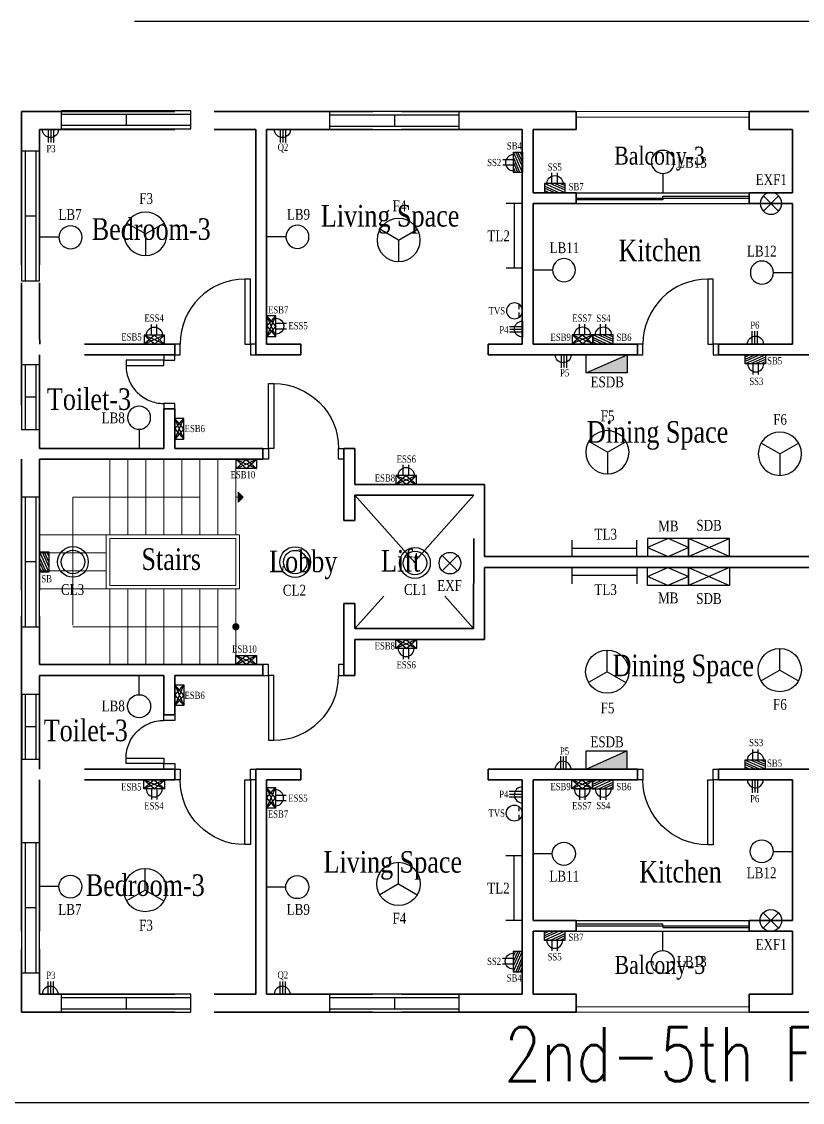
# Model space of a CAD drawing. Header units: inches. Extents: x 4849 to 14405, y -37970 to -930.
# Drawn here: x 9061 to 9495, y -35880 to -35280 of the extents above; entities that cross this region are included whole.
import ezdxf

# ---------------------------------------------------------------- set-up
doc = ezdxf.new("R2010")
doc.units = ezdxf.units.IN
doc.header["$LTSCALE"] = 10
doc.header["$MEASUREMENT"] = 0
doc.linetypes.add('ACAD_ISO04W100', pattern=[30, 24, -3, 0, -3])
doc.linetypes.add('DASHED', pattern=[0.75, 0.5, -0.25])
for name, color, linetype, lineweight in [('Balcony (Mine)', 6, 'Continuous', 13), ('Parking Slot (Mine)', 5, 'Continuous', 9), ('RAIL (Mine)', 1, 'Continuous', 13), ('Stair (Mine)', 8, 'Continuous', 13), ('Text (Mine)', 5, 'Continuous', 9), ('VOID (Mine)', 8, 'Continuous', 9), ('Wall (Mine)', 7, 'Continuous', 35)]:
    doc.layers.add(name, color=color, linetype=linetype, lineweight=lineweight)
for name, color, linetype in [('Doors (Mine)', 1, 'Continuous'), ('Sliding Door (Mine)', 4, 'Continuous'), ('Switchboard & Socket (Mine)', 4, 'Continuous'), ('Windows (Mine)', 4, 'Continuous')]:
    doc.layers.add(name, color=color, linetype=linetype)
for name, color, linetype, plot in [('Fan (Mine)', 2, 'Continuous', False), ('Light (Mine)', 3, 'Continuous', False), ('Text Fittings & Fixtures Labels (Mine)', 5, 'Continuous', False)]:
    doc.layers.add(name, color=color, linetype=linetype, plot=plot)
doc.layers.add('Site (Mine)', color=7, linetype='ACAD_ISO04W100', lineweight=30, true_color=0x004961)
doc.styles.get("Standard").update_dxf_attribs({"font": 'simplex.shx', "width": 0.8, "height": 3})

# ---------------------------------------------------------------- blocks, each defined once
blk = doc.blocks.new('Window Big')
at = {"layer": 'Windows (Mine)'}
for p, q in [((0, 10), (-72, 10)), ((-72, 10), (-72, 0)), ((0, 8), (-72, 8)), ((-36, 8), (-36, 2)), ((0, 0), (0, 10)), ((-72, 2), (0, 2)), ((-72, 0), (0, 0))]:
    blk.add_line(p, q, dxfattribs=at)
blk = doc.blocks.new('Window Small')
at = {"layer": 'Windows (Mine)', "linetype": 'DASHED', "ltscale": 10}
for p, q in [((36, 0), (0, 0)), ((0, 0), (0, -10)), ((36, -10), (36, 0)), ((36, -2), (0, -2)), ((18, -2), (18, -8)), ((0, -8), (36, -8)), ((0, -10), (36, -10))]:
    blk.add_line(p, q, dxfattribs=at)
blk = doc.blocks.new('Door Single')
at = {"layer": 'Doors (Mine)'}
for points in [[(-6, 6), (-3, 6), (-3, 42), (-6, 42)], [(-45, 0), (-42, 0), (-42, 6), (-45, 6)], [(-3, 0), (0, 0), (0, 6), (-3, 6)]]:
    blk.add_lwpolyline(points, close=True, dxfattribs=at)
blk.add_arc((-6, 6), 36, 90, 180, dxfattribs=at)
blk = doc.blocks.new('Door Single Small')
at = {"layer": 'Doors (Mine)', "linetype": 'DASHED', "ltscale": 10}
for points in [[(-6, 6), (-3, 6), (-3, 27), (-6, 27)], [(-30, 0), (-27, 0), (-27, 6), (-30, 6)], [(-3, 0), (0, 0), (0, 6), (-3, 6)]]:
    blk.add_lwpolyline(points, close=True, dxfattribs=at)
blk.add_arc((-6, 6), 21, 90, 180, dxfattribs=at)
blk = doc.blocks.new('Ceiling Fan')
at = {"layer": 'Fan (Mine)', "linetype": 'Continuous', "ltscale": 10}
for q in [(0, 12), (-10.39, -6), (10.39, -6)]:
    blk.add_line((0, 0), q, dxfattribs=at)
blk.add_circle((0, 0), 12, dxfattribs=at)
blk.add_circle((0, 0), 12, dxfattribs=at)
blk = doc.blocks.new('Exhaust Fan')
at = {"layer": 'Fan (Mine)', "linetype": 'Continuous', "ltscale": 10}
for p, q in [((-4.24, 4.24), (4.24, -4.24)), ((-4.24, -4.24), (4.24, 4.24))]:
    blk.add_line(p, q, dxfattribs=at)
blk.add_circle((0, 0), 6, dxfattribs=at)
blk = doc.blocks.new('Tube Light')
at = {"layer": 'Light (Mine)'}
for p, q in [((0, 4.54), (0, -4.54)), ((36, 0), (0, 0)), ((36, 4.54), (36, -4.54))]:
    blk.add_line(p, q, dxfattribs=at)
blk = doc.blocks.new('Light Bulb')
at = {"layer": 'Light (Mine)'}
blk.add_line((10.67, 0), (0, 0), dxfattribs=at)
at = {"layer": 'Light (Mine)', "linetype": 'Continuous'}
blk.add_circle((17.07, 0), 6.4, dxfattribs=at)
blk = doc.blocks.new('Ceiling Light')
at = {"layer": 'Light (Mine)'}
for radius in [8.53, 6.52]:
    blk.add_circle((0, 0), radius, dxfattribs=at)
blk = doc.blocks.new('Emergency Switchboard')
at = {"layer": 'Switchboard & Socket (Mine)', "ltscale": 10}
for p, q in [((-11.4, -5), (11.4, 5)), ((-11.4, 5), (11.4, -5)), ((0, 5), (-11.4, -5)), ((0, -5), (-11.4, 5)), ((0, 5), (11.4, -5)), ((0, -5), (11.4, 5))]:
    blk.add_line(p, q, dxfattribs=at)
at = {"layer": 'Switchboard & Socket (Mine)', "linetype": 'Continuous'}
blk.add_lwpolyline([(-11.4, 5), (11.4, 5), (11.4, -5), (-11.4, -5)], close=True, dxfattribs=at)
blk = doc.blocks.new('Switchboard')
at = {"layer": 'Switchboard & Socket (Mine)', "linetype": 'Continuous'}
for p, q in [((0, -10.1), (22.7, 0)), ((0, -5), (11.4, 0)), ((0, -7.3), (16.6, 0)), ((0, -2.4), (5.3, 0)), ((6.6, -10.1), (22.7, -2.8)), ((11.4, -10.1), (22.7, -5)), ((17.6, -10.1), (22.7, -7.6))]:
    blk.add_line(p, q, dxfattribs=at)
blk.add_lwpolyline([(0, 0), (22.7, 0), (22.7, -10.1), (0, -10.1)], close=True, dxfattribs=at)
blk = doc.blocks.new('Meter Board')
at = {"layer": 'Switchboard & Socket (Mine)', "linetype": 'Continuous'}
for p, q in [((0, -5.05), (11.36, 0)), ((11.36, 0), (22.73, -5.05)), ((11.36, -10.09), (0, -5.05)), ((22.73, -5.05), (11.36, -10.09))]:
    blk.add_line(p, q, dxfattribs=at)
blk.add_lwpolyline([(0, 0), (22.73, 0), (22.73, -10.09), (0, -10.09)], close=True, dxfattribs=at)
blk = doc.blocks.new('Sub Distribution Board')
at = {"layer": 'Switchboard & Socket (Mine)', "linetype": 'Continuous'}
for p, q in [((0, 0), (22.73, -10.09)), ((22.73, 0), (0, -10.09))]:
    blk.add_line(p, q, dxfattribs=at)
blk.add_lwpolyline([(0, 0), (22.73, 0), (22.73, -10.09), (0, -10.09)], close=True, dxfattribs=at)
blk = doc.blocks.new('2-Pin Socket')
at = {"layer": 'Switchboard & Socket (Mine)', "ltscale": 10}
blk.add_line((-8.8, 0), (8.8, 0), dxfattribs=at)
at = {"layer": 'Switchboard & Socket (Mine)', "linetype": 'Continuous'}
for p, q in [((-2.8, 0), (-2.8, 11.8)), ((3.2, 0), (3.2, 11.8))]:
    blk.add_line(p, q, dxfattribs=at)
blk.add_arc((0, 0), 8.85, 0, 180, dxfattribs=at)
blk = doc.blocks.new('3-Pin Socket')
at = {"layer": 'Switchboard & Socket (Mine)', "ltscale": 10}
blk.add_line((0, 9.4), (0, -8.3), dxfattribs=at)
at = {"layer": 'Switchboard & Socket (Mine)', "linetype": 'Continuous'}
for p, q in [((0, 3), (14.4, 3)), ((0, 0), (14.1, 0)), ((0, -3), (14.4, -3))]:
    blk.add_line(p, q, dxfattribs=at)
blk.add_arc((0, 0.6), 8.85, 270, 90, dxfattribs=at)
blk = doc.blocks.new('2-Pin TV Socket')
at = {"layer": 'Switchboard & Socket (Mine)', "linetype": 'ByBlock', "ltscale": 10}
for p, q in [((0, 0), (0, -5.3)), ((0, -9.3), (0, -14.5))]:
    blk.add_line(p, q, dxfattribs=at)
at = {"layer": 'Switchboard & Socket (Mine)', "linetype": 'ByBlock'}
blk.add_circle((-5.1, -7.3), 8.85, dxfattribs=at)
blk = doc.blocks.new('Emergency Sub Distribution Board')
at = {"layer": 'Switchboard & Socket (Mine)', "ltscale": 10}
blk.add_hatch(color=256, dxfattribs=at).paths.add_polyline_path([(22.73, -10.09), (22.73, 0), (0, -10.09)])
blk.add_line((0, -10.09), (22.73, 0), dxfattribs=at)
at = {"layer": 'Switchboard & Socket (Mine)', "linetype": 'Continuous'}
blk.add_lwpolyline([(0, 0), (22.73, 0), (22.73, -10.09), (0, -10.09)], close=True, dxfattribs=at)

msp = doc.modelspace()

# ---------------------------------------------------------------- hatches: boundary and pattern name
at = {"layer": 'Stair (Mine)', "ltscale": 10}
h = msp.add_hatch(color=256, dxfattribs=at)
h.paths.add_polyline_path([(9181.63, -35541.29), (9181.63, -35544.12), (9184.45, -35544.12)])
h.paths.add_polyline_path([(9184.45, -35544.12), (9181.63, -35544.12), (9181.63, -35546.95)])

# ---------------------------------------------------------------- linework, layer by layer
at = {"layer": 'Balcony (Mine)', "ltscale": 10}
for p, q in [((9369.45, -35330.11), (9465.45, -35330.11)), ((9369.45, -35333.11), (9369.45, -35330.11)), ((9465.45, -35333.11), (9369.45, -35333.11)), ((9465.45, -35333.11), (9465.45, -35330.11)), ((9465.45, -35827.13), (9369.45, -35827.13)), ((9369.45, -35827.13), (9369.45, -35830.13)), ((9465.45, -35830.13), (9369.45, -35830.13)), ((9465.45, -35827.13), (9465.45, -35830.13))]:
    msp.add_line(p, q, dxfattribs=at)
at = {"layer": 'RAIL (Mine)'}
for p, q in [((9108.45, -35565.12), (9108.45, -35595.12)), ((9182.45, -35565.12), (9108.45, -35565.12)), ((9110.45, -35567.12), (9110.45, -35593.12)), ((9180.45, -35567.12), (9110.45, -35567.12)), ((9180.45, -35593.12), (9180.45, -35567.12)), ((9182.45, -35595.12), (9182.45, -35565.12)), ((9108.45, -35595.12), (9182.45, -35595.12)), ((9110.45, -35593.12), (9180.45, -35593.12))]:
    msp.add_line(p, q, dxfattribs=at)
at = {"layer": 'Site (Mine)', "ltscale": 3}
for p, q in [((9844.2, -35280.14), (8991.42, -35280.13)), ((8991.42, -35880.13), (9846.51, -35880.13))]:
    msp.add_line(p, q, dxfattribs=at)
at = {"layer": 'Sliding Door (Mine)', "ltscale": 10}
for p, q in [((9369.54, -35375.11), (9465.54, -35375.11)), ((9369.54, -35381.11), (9369.54, -35375.11)), ((9465.54, -35381.11), (9465.54, -35375.11)), ((9369.54, -35378.11), (9465.54, -35378.11)), ((9417.54, -35379.11), (9369.54, -35379.11)), ((9369.54, -35381.11), (9465.54, -35381.11)), ((9417.54, -35378.11), (9417.54, -35377.11)), ((9417.54, -35377.11), (9465.54, -35377.11)), ((9417.54, -35378.11), (9417.54, -35379.11)), ((9369.45, -35779.13), (9465.45, -35779.13)), ((9369.45, -35779.13), (9369.45, -35785.13)), ((9417.45, -35781.13), (9369.45, -35781.13)), ((9369.45, -35782.13), (9465.45, -35782.13)), ((9417.45, -35782.13), (9417.45, -35781.13)), ((9417.45, -35782.13), (9417.45, -35783.13)), ((9417.45, -35783.13), (9465.45, -35783.13)), ((9465.45, -35779.13), (9465.45, -35785.13)), ((9369.45, -35785.13), (9465.45, -35785.13))]:
    msp.add_line(p, q, dxfattribs=at)
at = {"layer": 'Stair (Mine)'}
for p, q in [((9110.45, -35523.12), (9110.45, -35565.12)), ((9120.45, -35523.12), (9120.45, -35565.12)), ((9130.45, -35523.12), (9130.45, -35565.12)), ((9140.45, -35523.12), (9140.45, -35565.12)), ((9150.45, -35523.12), (9150.45, -35565.12)), ((9160.45, -35523.12), (9160.45, -35565.12)), ((9170.45, -35523.12), (9170.45, -35565.12)), ((9180.45, -35523.12), (9180.45, -35565.12)), ((9108.45, -35565.12), (9071.45, -35565.12)), ((9108.45, -35575.12), (9071.45, -35575.12)), ((9108.45, -35585.12), (9071.45, -35585.12)), ((9108.45, -35595.12), (9071.45, -35595.12)), ((9110.45, -35637.12), (9110.45, -35595.12)), ((9120.45, -35637.12), (9120.45, -35595.12)), ((9130.45, -35637.12), (9130.45, -35595.12)), ((9140.45, -35637.12), (9140.45, -35595.12)), ((9150.45, -35637.12), (9150.45, -35595.12)), ((9160.45, -35637.12), (9160.45, -35595.12)), ((9170.45, -35637.12), (9170.45, -35595.12)), ((9180.45, -35637.12), (9180.45, -35595.12))]:
    msp.add_line(p, q, dxfattribs=at)
at = {"layer": 'Stair (Mine)', "ltscale": 10}
for p, q in [((9184.45, -35544.12), (9181.63, -35541.29)), ((9181.63, -35546.95), (9181.63, -35541.29)), ((9184.45, -35544.12), (9181.63, -35546.95))]:
    msp.add_line(p, q, dxfattribs=at)
at = {"layer": 'Stair (Mine)', "linetype": 'DASHED', "ltscale": 10}
for p, q in [((9089.95, -35565.12), (9089.95, -35544.12)), ((9110.45, -35544.12), (9089.95, -35544.12)), ((9110.45, -35544.12), (9180.45, -35544.12)), ((9180.45, -35544.12), (9184.45, -35544.12)), ((9089.95, -35565.12), (9089.95, -35616.12)), ((9120.45, -35616.12), (9089.95, -35616.12)), ((9120.45, -35616.12), (9180.45, -35616.12))]:
    msp.add_line(p, q, dxfattribs=at)
at = {"layer": 'Stair (Mine)', "const_width": 2}
msp.add_lwpolyline([(9179.4, -35616.12, 1), (9181.4, -35616.12, 1)], format="xyb", close=True, dxfattribs=at)
at = {"layer": 'VOID (Mine)', "linetype": 'DASHED', "ltscale": 10}
for p, q in [((9246.45, -35543.12), (9312.45, -35617.12)), ((9312.46, -35543.12), (9246.45, -35617.12))]:
    msp.add_line(p, q, dxfattribs=at)
at = {"layer": 'Wall (Mine)', "linetype": 'DASHED', "ltscale": 10}
for p, q in [((9061.48, -35330.11), (9061.45, -35331.35)), ((9061.45, -35340.11), (9061.45, -35331.35)), ((9081.45, -35330.11), (9061.48, -35330.11)), ((9096.45, -35330.11), (9168.45, -35330.11)), ((9206.45, -35330.11), (9272.45, -35330.11)), ((9277.45, -35330.11), (9297.45, -35330.11)), ((9328.45, -35330.11), (9333.45, -35330.11)), ((9360.45, -35330.11), (9365.45, -35330.11)), ((9466.45, -35330.11), (9479.45, -35330.11)), ((9479.45, -35330.11), (9484.45, -35330.11)), ((9489.45, -35330.11), (9499.45, -35330.11)), ((9071.45, -35340.11), (9081.45, -35340.11)), ((9096.45, -35340.11), (9168.45, -35340.11)), ((9206.45, -35340.11), (9272.45, -35340.11)), ((9277.45, -35340.11), (9297.45, -35340.11)), ((9489.45, -35355.11), (9489.45, -35340.11)), ((9061.45, -35365.11), (9061.45, -35425.11)), ((9071.45, -35365.11), (9071.45, -35425.11)), ((9465.45, -35375.11), (9489.45, -35375.11)), ((9465.45, -35381.11), (9489.45, -35381.11)), ((9489.45, -35435.11), (9489.45, -35459.11)), ((9061.45, -35459.12), (9061.45, -35488.12)), ((9071.5, -35459.11), (9071.45, -35454.12)), ((9146.45, -35459.11), (9071.5, -35459.11)), ((9146.45, -35459.11), (9146.45, -35465.11)), ((9216.45, -35459.11), (9216.45, -35460.11)), ((9320.45, -35459.11), (9320.45, -35460.11)), ((9345.44, -35459.11), (9345.45, -35455.11)), ((9369.45, -35459.11), (9345.44, -35459.11)), ((9369.45, -35459.11), (9393.45, -35459.11)), ((9403.45, -35459.11), (9403.45, -35465.11)), ((9453.45, -35459.11), (9448.45, -35459.11)), ((9448.45, -35465.11), (9448.45, -35459.11)), ((9453.45, -35459.11), (9489.45, -35459.11)), ((9071.45, -35488.12), (9071.45, -35465.11)), ((9146.45, -35465.11), (9071.45, -35465.11)), ((9369.45, -35465.11), (9393.45, -35465.11)), ((9393.45, -35465.11), (9403.45, -35465.11)), ((9453.45, -35465.11), (9489.45, -35465.11)), ((9499.45, -35465.11), (9489.45, -35465.11)), ((9061.45, -35493.12), (9061.45, -35488.12)), ((9071.45, -35488.12), (9071.45, -35513.12)), ((9140.45, -35495.11), (9146.45, -35495.11)), ((9140.45, -35495.11), (9140.45, -35517.12)), ((9146.45, -35495.11), (9146.45, -35517.07)), ((9071.45, -35513.12), (9071.45, -35516.94)), ((9071.45, -35517.12), (9071.45, -35516.94)), ((9081.45, -35517.12), (9071.45, -35517.12)), ((9146.45, -35517.07), (9150.45, -35517.12)), ((9191.45, -35517.12), (9195.45, -35517.12)), ((9195.45, -35517.12), (9195.45, -35523.12)), ((9240.45, -35517.12), (9246.45, -35517.12)), ((9071.45, -35523.12), (9071.45, -35535.12)), ((9081.45, -35523.12), (9071.45, -35523.12)), ((9195.45, -35523.12), (9191.45, -35523.12)), ((9240.45, -35523.12), (9240.45, -35543.12)), ((9246.45, -35523.12), (9246.45, -35537.12)), ((9061.45, -35535.12), (9061.45, -35619.12)), ((9071.45, -35535.12), (9071.45, -35619.12)), ((9292.45, -35537.12), (9318.45, -35537.12)), ((9318.45, -35537.12), (9318.45, -35577.12)), ((9292.45, -35543.12), (9312.45, -35543.12)), ((9312.45, -35617.12), (9312.46, -35543.12)), ((9061.45, -35559.09), (9061.45, -35595.89)), ((9071.45, -35559.09), (9071.45, -35595.89)), ((9318.45, -35623.12), (9318.45, -35583.12)), ((9071.45, -35619.12), (9071.45, -35637.12)), ((9240.45, -35627.13), (9240.45, -35617.11)), ((9292.45, -35617.12), (9312.45, -35617.12)), ((9246.45, -35627.13), (9246.45, -35623.12)), ((9292.45, -35623.12), (9318.45, -35623.12)), ((9061.45, -35637.12), (9061.45, -35647.12)), ((9081.45, -35637.12), (9071.45, -35637.12)), ((9191.45, -35637.12), (9195.45, -35637.12)), ((9195.45, -35637.12), (9195.45, -35643.12)), ((9071.45, -35647.12), (9071.45, -35643.12)), ((9081.45, -35643.12), (9071.45, -35643.12)), ((9140.45, -35665.05), (9140.45, -35643.12)), ((9146.45, -35665.05), (9146.45, -35643.12)), ((9146.45, -35643.12), (9150.45, -35643.12)), ((9195.45, -35643.12), (9191.45, -35643.09)), ((9240.45, -35643.12), (9246.45, -35643.12)), ((9071.45, -35647.12), (9071.45, -35695.05)), ((9061.45, -35667.12), (9061.45, -35701.12)), ((9140.45, -35665.05), (9146.45, -35665.05)), ((9146.45, -35695.05), (9071.45, -35695.05)), ((9146.45, -35695.05), (9146.45, -35701.05)), ((9372.45, -35695.13), (9396.45, -35695.13)), ((9396.45, -35695.13), (9403.45, -35695.13)), ((9403.45, -35695.13), (9403.45, -35701.13)), ((9448.45, -35701.13), (9448.45, -35695.13)), ((9453.45, -35695.13), (9489.45, -35695.13)), ((9499.45, -35695.13), (9489.45, -35695.13)), ((9146.45, -35701.05), (9071.45, -35701.05)), ((9071.45, -35701.05), (9071.45, -35706.12)), ((9216.45, -35701.13), (9216.45, -35700.13)), ((9320.45, -35700.13), (9320.45, -35701.13)), ((9345.47, -35701.13), (9345.45, -35705.13)), ((9372.45, -35701.13), (9345.47, -35701.13)), ((9372.45, -35701.13), (9396.45, -35701.13)), ((9396.45, -35701.13), (9403.45, -35701.13)), ((9453.45, -35701.13), (9448.45, -35701.13)), ((9453.45, -35701.13), (9489.45, -35701.13)), ((9489.45, -35725.13), (9489.45, -35701.13)), ((9061.45, -35735.13), (9061.45, -35795.13)), ((9071.45, -35735.13), (9071.45, -35795.13)), ((9465.45, -35779.13), (9489.45, -35779.13)), ((9465.45, -35785.13), (9489.45, -35785.13)), ((9489.45, -35805.13), (9489.45, -35820.13)), ((9061.45, -35820.13), (9061.45, -35829.08)), ((9071.45, -35820.13), (9081.45, -35820.13)), ((9096.45, -35820.13), (9168.45, -35820.13)), ((9197.45, -35820.13), (9206.45, -35820.13)), ((9206.45, -35820.13), (9272.45, -35820.13)), ((9277.45, -35820.13), (9297.45, -35820.13)), ((9297.45, -35820.13), (9339.45, -35820.13)), ((9061.45, -35830.13), (9061.45, -35829.08)), ((9081.45, -35830.13), (9061.45, -35830.13)), ((9096.45, -35830.13), (9168.45, -35830.13)), ((9206.45, -35830.13), (9272.45, -35830.13)), ((9277.45, -35830.13), (9297.45, -35830.13)), ((9327.45, -35830.13), (9369.45, -35830.13)), ((9466.45, -35830.13), (9479.45, -35830.13)), ((9479.45, -35830.13), (9484.45, -35830.13)), ((9489.45, -35830.13), (9499.45, -35830.13))]:
    msp.add_line(p, q, dxfattribs=at)
at = {"layer": 'Wall (Mine)'}
for p, q in [((9096.45, -35330.11), (9081.45, -35330.11)), ((9206.45, -35330.11), (9168.45, -35330.11)), ((9277.45, -35330.11), (9272.45, -35330.11)), ((9297.45, -35330.11), (9328.45, -35330.11)), ((9333.45, -35330.11), (9360.45, -35330.11)), ((9365.45, -35330.11), (9365.45, -35330.11)), ((9489.45, -35330.11), (9484.45, -35330.11)), ((9061.45, -35340.11), (9061.45, -35365.11)), ((9071.45, -35365.11), (9071.45, -35340.11)), ((9096.45, -35340.11), (9081.45, -35340.11)), ((9191.45, -35340.11), (9168.45, -35340.11)), ((9191.45, -35465.11), (9191.45, -35340.11)), ((9197.45, -35459.11), (9197.45, -35340.11)), ((9206.45, -35340.11), (9197.45, -35340.11)), ((9277.45, -35340.11), (9272.45, -35340.11)), ((9339.45, -35340.11), (9297.45, -35340.11)), ((9339.45, -35459.11), (9339.45, -35340.11)), ((9345.45, -35375.11), (9345.45, -35340.11)), ((9489.45, -35355.11), (9489.45, -35375.11)), ((9369.45, -35375.11), (9345.45, -35375.11)), ((9369.45, -35381.11), (9345.45, -35381.11)), ((9345.45, -35455.11), (9345.45, -35381.11)), ((9489.45, -35381.11), (9489.45, -35435.11)), ((9061.45, -35425.11), (9061.45, -35459.12)), ((9071.45, -35454.12), (9071.45, -35425.11)), ((9216.45, -35459.11), (9197.45, -35459.11)), ((9339.45, -35459.11), (9320.45, -35459.11)), ((9393.45, -35459.11), (9403.45, -35459.11)), ((9216.45, -35465.11), (9191.45, -35465.11)), ((9216.45, -35465.11), (9216.45, -35460.11)), ((9320.45, -35465.11), (9320.45, -35460.11)), ((9369.45, -35465.11), (9320.45, -35465.11)), ((9453.45, -35465.11), (9448.45, -35465.11)), ((9140.45, -35517.12), (9081.45, -35517.12)), ((9191.45, -35517.12), (9150.45, -35517.12)), ((9240.45, -35517.12), (9240.45, -35523.12)), ((9246.45, -35517.12), (9246.45, -35523.12)), ((9061.45, -35535.12), (9061.45, -35523.12)), ((9191.45, -35523.12), (9081.45, -35523.12)), ((9246.45, -35537.12), (9292.45, -35537.12)), ((9240.45, -35557.12), (9240.45, -35543.12)), ((9246.45, -35543.12), (9292.45, -35543.12)), ((9246.45, -35557.12), (9246.45, -35543.12)), ((9240.45, -35557.12), (9246.45, -35557.12)), ((9318.45, -35577.12), (9544.45, -35577.12)), ((9318.45, -35583.12), (9544.45, -35583.12)), ((9246.45, -35603.12), (9240.45, -35603.12)), ((9240.45, -35603.12), (9240.45, -35617.11)), ((9246.45, -35603.12), (9246.45, -35617.11)), ((9061.45, -35637.12), (9061.45, -35619.12)), ((9246.45, -35617.12), (9292.45, -35617.12)), ((9240.45, -35643.12), (9240.45, -35627.13)), ((9246.45, -35623.12), (9292.45, -35623.12)), ((9246.45, -35643.12), (9246.45, -35627.13)), ((9191.45, -35637.12), (9081.45, -35637.12)), ((9140.45, -35643.12), (9081.45, -35643.12)), ((9191.45, -35643.12), (9150.45, -35643.12)), ((9061.45, -35667.12), (9061.45, -35647.12)), ((9216.45, -35695.13), (9191.45, -35695.13)), ((9191.45, -35695.13), (9191.45, -35820.13)), ((9216.45, -35695.13), (9216.45, -35700.13)), ((9372.45, -35695.13), (9320.45, -35695.13)), ((9320.45, -35695.13), (9320.45, -35700.13)), ((9345.45, -35695.13), (9345.45, -35695.13)), ((9453.45, -35695.13), (9448.45, -35695.13)), ((9061.45, -35735.13), (9061.45, -35701.12)), ((9216.45, -35701.13), (9197.45, -35701.13)), ((9197.45, -35701.13), (9197.45, -35820.13)), ((9339.45, -35701.13), (9320.45, -35701.13)), ((9339.45, -35701.13), (9339.45, -35820.13)), ((9345.45, -35705.13), (9345.45, -35779.13)), ((9071.45, -35706.12), (9071.45, -35735.13)), ((9489.45, -35779.13), (9489.45, -35725.13)), ((9369.45, -35779.13), (9345.45, -35779.13)), ((9369.45, -35785.13), (9345.45, -35785.13)), ((9345.45, -35785.13), (9345.45, -35820.13)), ((9489.45, -35805.13), (9489.45, -35785.13)), ((9061.45, -35820.13), (9061.45, -35795.13)), ((9071.45, -35795.13), (9071.45, -35820.13)), ((9096.45, -35820.13), (9081.45, -35820.13)), ((9191.45, -35820.13), (9168.45, -35820.13)), ((9277.45, -35820.13), (9272.45, -35820.13)), ((9096.45, -35830.13), (9081.45, -35830.13)), ((9206.45, -35830.13), (9168.45, -35830.13)), ((9277.45, -35830.13), (9272.45, -35830.13)), ((9297.45, -35830.13), (9327.45, -35830.13)), ((9489.45, -35830.13), (9484.45, -35830.13))]:
    msp.add_line(p, q, dxfattribs=at)
at = {"layer": 'Wall (Mine)', "ltscale": 10}
for p, q in [((9365.45, -35330.11), (9369.45, -35330.11)), ((9369.45, -35340.11), (9369.45, -35330.11)), ((9465.45, -35340.11), (9465.45, -35330.11)), ((9465.45, -35330.11), (9466.45, -35330.11)), ((9345.45, -35340.11), (9369.45, -35340.11)), ((9465.45, -35340.11), (9489.45, -35340.11)), ((9369.45, -35375.11), (9369.45, -35381.11)), ((9465.45, -35375.11), (9465.45, -35381.11)), ((9369.45, -35785.13), (9369.45, -35779.13)), ((9465.45, -35785.13), (9465.45, -35779.13)), ((9345.45, -35820.13), (9369.45, -35820.13)), ((9369.45, -35820.13), (9369.45, -35830.13)), ((9465.45, -35820.13), (9465.45, -35830.13)), ((9465.45, -35820.13), (9489.45, -35820.13)), ((9465.45, -35830.13), (9466.45, -35830.13))]:
    msp.add_line(p, q, dxfattribs=at)
at = {"layer": 'Windows (Mine)', "linetype": 'DASHED', "ltscale": 10}
msp.add_line((9071.45, -35689.62), (9071.45, -35690.12), dxfattribs=at)
msp.add_line((9071.45, -35689.62), (9071.45, -35690.12), dxfattribs=at)

# ---------------------------------------------------------------- block references
at = {"layer": 'Doors (Mine)'}
for p in [(9191.45, -35465.11), (9448.45, -35465.11)]:
    msp.add_blockref('Door Single', p, dxfattribs=at)
at = {"layer": 'Doors (Mine)', "linetype": 'DASHED', "rotation": 90}
msp.add_blockref('Door Single Small', (9146.45, -35465.11), dxfattribs=at)
at = {"layer": 'Doors (Mine)', "xscale": -1}
msp.add_blockref('Door Single', (9195.45, -35523.12), dxfattribs=at)
at = {"layer": 'Doors (Mine)', "rotation": 180}
msp.add_blockref('Door Single', (9195.45, -35637.12), dxfattribs=at)
at = {"layer": 'Doors (Mine)', "linetype": 'DASHED', "xscale": -1, "rotation": 90}
msp.add_blockref('Door Single Small', (9146.45, -35695.05), dxfattribs=at)
at = {"layer": 'Doors (Mine)', "xscale": -1, "rotation": 180}
for p in [(9191.45, -35695.05), (9448.45, -35695.13)]:
    msp.add_blockref('Door Single', p, dxfattribs=at)
at = {"layer": 'Fan (Mine)', "linetype": 'Continuous', "xscale": -1, "rotation": 180}
msp.add_blockref('Exhaust Fan', (9477.54, -35381.11), dxfattribs=at)
at = {"layer": 'Fan (Mine)', "linetype": 'ByBlock', "xscale": -1, "rotation": 180}
for p in [(9130.2, -35397.95), (9270.8, -35401.38), (9386.71, -35519.22), (9482.49, -35520.07)]:
    msp.add_blockref('Ceiling Fan', p, dxfattribs=at)
at = {"layer": 'Fan (Mine)', "linetype": 'Continuous'}
for p in [(9299.28, -35580.77), (9477.45, -35779.13)]:
    msp.add_blockref('Exhaust Fan', p, dxfattribs=at)
at = {"layer": 'Fan (Mine)', "linetype": 'ByBlock'}
for p in [(9386.63, -35641.02), (9482.4, -35640.16), (9270.72, -35758.85), (9130.12, -35762.29)]:
    msp.add_blockref('Ceiling Fan', p, dxfattribs=at)
at = {"layer": 'Light (Mine)', "xscale": -1}
for p, rotation in [((9417.54, -35375.11), 270), ((9071.54, -35399.88), 180), ((9197.54, -35399.61), 180), ((9345.54, -35418.11), 180), ((9126.7, -35517.12), 270)]:
    msp.add_blockref('Light Bulb', p, dxfattribs=dict(at, rotation=rotation))
at = {"layer": 'Light (Mine)', "linetype": 'Continuous', "xscale": -1}
for p, rotation in [((9334.99, -35417.02), 270), ((9367.06, -35572.58), 180)]:
    msp.add_blockref('Tube Light', p, dxfattribs=dict(at, rotation=rotation))
at = {"layer": 'Light (Mine)', "xscale": -1}
msp.add_blockref('Light Bulb', (9489.54, -35419.47), dxfattribs=at)
at = {"layer": 'Light (Mine)'}
for name, p in [('Ceiling Light', (9089.95, -35580.09)), ('Ceiling Light', (9213.35, -35580.19)), ('Ceiling Light', (9279.86, -35580.7)), ('Light Bulb', (9345.45, -35742.13)), ('Light Bulb', (9071.45, -35760.36)), ('Light Bulb', (9197.45, -35760.63))]:
    msp.add_blockref(name, p, dxfattribs=at)
at = {"layer": 'Light (Mine)', "linetype": 'Continuous'}
msp.add_blockref('Tube Light', (9366.98, -35587.66), dxfattribs=at)
at = {"layer": 'Light (Mine)'}
for p, rotation in [((9126.7, -35643.12), 270), ((9489.45, -35740.77), 180), ((9417.45, -35785.13), 270)]:
    msp.add_blockref('Light Bulb', p, dxfattribs=dict(at, rotation=rotation))
at = {"layer": 'Light (Mine)', "linetype": 'Continuous', "rotation": 270}
msp.add_blockref('Tube Light', (9334.91, -35743.22), dxfattribs=at)
at = {"layer": 'Switchboard & Socket (Mine)', "yscale": 0.5, "zscale": 0.5}
for name, p, xscale, rotation in [('3-Pin Socket', (9077.74, -35340.11), -0.5, 90), ('3-Pin Socket', (9206.54, -35340.11), -0.5, 90), ('2-Pin Socket', (9334.49, -35358.51), 0.5, 90), ('Emergency Switchboard', (9200.06, -35449.22), -0.5, 270), ('2-Pin Socket', (9202.58, -35449.22), -0.5, 270), ('3-Pin Socket', (9468.62, -35459.11), -0.5, 270), ('3-Pin Socket', (9362.45, -35465.11), -0.5, 90), ('2-Pin Socket', (9469.1, -35470.15), 0.5, 180), ('Emergency Switchboard', (9149.06, -35506.15), -0.5, 270), ('Emergency Switchboard', (9274.92, -35625.64), 0.5, 180), ('2-Pin Socket', (9274.92, -35628.17), 0.5, 180), ('Emergency Switchboard', (9148.98, -35654.09), 0.5, 270), ('3-Pin Socket', (9362.37, -35695.13), 0.5, 90), ('Emergency Switchboard', (9135.09, -35703.57), 0.5, 180), ('Emergency Switchboard', (9199.98, -35711.02), 0.5, 270), ('3-Pin Socket', (9339.45, -35709.12), 0.5, 180), ('Emergency Switchboard', (9372.75, -35703.65), 0.5, 180), ('3-Pin Socket', (9468.54, -35701.13), 0.5, 270), ('2-Pin Socket', (9135.09, -35706.1), 0.5, 180), ('2-Pin Socket', (9202.5, -35711.02), 0.5, 270), ('2-Pin Socket', (9372.75, -35706.18), 0.5, 180), ('2-Pin Socket', (9384.37, -35706.18), 0.5, 180), ('2-Pin Socket', (9357.45, -35790.18), 0.5, 180), ('2-Pin Socket', (9334.41, -35801.73), -0.5, 90), ('3-Pin Socket', (9077.66, -35820.13), 0.5, 90), ('3-Pin Socket', (9206.45, -35820.13), 0.5, 90)]:
    msp.add_blockref(name, p, dxfattribs=dict(at, xscale=xscale, rotation=rotation))
at = {"layer": 'Switchboard & Socket (Mine)', "linetype": 'Continuous', "yscale": 0.5, "zscale": 0.5}
for p, xscale, rotation in [((9334.49, -35363.94), 0.5, 90), ((9474.54, -35470.15), 0.5, 180), ((9076.5, -35574.44), 0.5, 270), ((9389.8, -35706.18), 0.5, 180), ((9363.14, -35790.18), 0.5, 180), ((9334.41, -35796.3), -0.5, 90)]:
    msp.add_blockref('Switchboard', p, dxfattribs=dict(at, xscale=xscale, rotation=rotation))
at = {"layer": 'Switchboard & Socket (Mine)', "yscale": 0.5, "zscale": 0.5}
for name, p, xscale in [('2-Pin Socket', (9357.54, -35370.06), -0.5), ('3-Pin Socket', (9339.54, -35451.11), -0.5), ('2-Pin Socket', (9135.17, -35454.14), -0.5), ('2-Pin Socket', (9372.83, -35454.06), -0.5), ('2-Pin Socket', (9384.45, -35454.06), -0.5), ('Emergency Switchboard', (9135.17, -35456.67), -0.5), ('Emergency Switchboard', (9372.83, -35456.58), -0.5), ('Emergency Switchboard', (9186.22, -35525.64), 0.5), ('2-Pin Socket', (9275, -35532.07), -0.5), ('Emergency Switchboard', (9275, -35534.6), -0.5), ('Emergency Switchboard', (9186.14, -35634.6), 0.5), ('2-Pin Socket', (9469.02, -35690.08), -0.5)]:
    msp.add_blockref(name, p, dxfattribs=dict(at, xscale=xscale))
at = {"layer": 'Switchboard & Socket (Mine)', "linetype": 'Continuous', "xscale": -0.5, "yscale": 0.5, "zscale": 0.5}
for p in [(9363.22, -35370.06), (9389.88, -35454.06), (9474.45, -35690.08)]:
    msp.add_blockref('Switchboard', p, dxfattribs=at)
at = {"layer": 'Switchboard & Socket (Mine)', "linetype": 'ByBlock', "xscale": -0.5, "yscale": 0.5, "zscale": 0.5, "rotation": 180}
msp.add_blockref('2-Pin TV Socket', (9337.64, -35444.35), dxfattribs=at)
at = {"layer": 'Switchboard & Socket (Mine)'}
for p in [(9374.92, -35465.11), (9374.84, -35685.04)]:
    msp.add_blockref('Emergency Sub Distribution Board', p, dxfattribs=at)
at = {"layer": 'Switchboard & Socket (Mine)', "linetype": 'Continuous', "xscale": -1, "rotation": 180}
for name, p in [('Meter Board', (9409.06, -35577.12)), ('Sub Distribution Board', (9431.78, -35577.12))]:
    msp.add_blockref(name, p, dxfattribs=at)
at = {"layer": 'Switchboard & Socket (Mine)', "linetype": 'Continuous'}
for name, p in [('Meter Board', (9408.97, -35583.11)), ('Sub Distribution Board', (9431.7, -35583.12))]:
    msp.add_blockref(name, p, dxfattribs=at)
at = {"layer": 'Switchboard & Socket (Mine)', "linetype": 'ByBlock', "xscale": 0.5, "yscale": 0.5, "zscale": 0.5}
msp.add_blockref('2-Pin TV Socket', (9337.56, -35715.89), dxfattribs=at)
at = {"layer": 'Windows (Mine)', "color": 4}
for p in [(9155.45, -35339.62), (9304.45, -35340.11), (9155.45, -35830.13), (9304.45, -35830.13)]:
    msp.add_blockref('Window Big', p, dxfattribs=at)
at = {"layer": 'Windows (Mine)', "color": 4, "rotation": 270}
for p in [(9061.45, -35424.11), (9061.45, -35616.12), (9061.45, -35808.13)]:
    msp.add_blockref('Window Big', p, dxfattribs=at)
at = {"layer": 'Windows (Mine)', "linetype": 'DASHED', "rotation": 270}
for p in [(9071.46, -35470.66), (9071.5, -35653.63)]:
    msp.add_blockref('Window Small', p, dxfattribs=at)

# ---------------------------------------------------------------- texts
at = {"layer": 'Parking Slot (Mine)', "ltscale": 10, "insert": (9446.65, -35853.41), "char_height": 30, "width": 404.115, "attachment_point": 5}
msp.add_mtext('2nd-5th Floor ', dxfattribs=at)
at = {"layer": 'Text (Mine)', "ltscale": 10, "attachment_point": 2}
for s, insert, char_height, width in [('{\\fTimes New Roman|b0|i0|c0|p18;Balcony-3}', (9415.67, -35349.55), 10, 73.3065), ('{\\fTimes New Roman|b0|i0|c0|p18;Living Space}', (9266.06, -35381.91), 12, 73.3065), ('{\\fTimes New Roman|b0|i0|c0|p18;Bedroom-3}', (9133.42, -35389.29), 12, 73.3065), ('{\\fTimes New Roman|b0|i0|c0|p18;Kitchen}', (9415.82, -35401.14), 12, 73.3065), ('{\\fTimes New Roman|b0|i0|c0|p18;Toilet-3}', (9098.85, -35483.7), 12, 61.0293), ('{\\fTimes New Roman|b0|i0|c0|p18;Dining Space}', (9414.56, -35501.91), 12, 92.3413), ('{\\fTimes New Roman|b0|i0|c0|p18;Stairs}', (9144.5, -35572.53), 12, 36.6532), ('{\\fTimes New Roman|b0|i0|c0|p18;Lobby}', (9217.84, -35573.78), 12, 36.6532), ('{\\fTimes New Roman|b0|i0|c0|p18;Lift}', (9271.89, -35573.47), 12, 34.3971), ('{\\fTimes New Roman|b0|i0|c0|p18;Dining Space}', (9428.82, -35631.53), 12, 92.3413), ('{\\fTimes New Roman|b0|i0|c0|p18;Toilet-3}', (9097.1, -35667.61), 12, 61.0293), ('{\\fTimes New Roman|b0|i0|c0|p18;Living Space}', (9267.55, -35740.62), 12, 73.3065), ('{\\fTimes New Roman|b0|i0|c0|p18;Kitchen}', (9427.26, -35746.08), 12, 73.3065), ('{\\fTimes New Roman|b0|i0|c0|p18;Bedroom-3}', (9130.12, -35753.52), 12, 73.3065), ('{\\fTimes New Roman|b0|i0|c0|p18;Balcony-3}', (9415.85, -35798.81), 10, 73.3065)]:
    msp.add_mtext(s, dxfattribs=dict(at, insert=insert, char_height=char_height, width=width))
at = {"layer": 'Text Fittings & Fixtures Labels (Mine)', "ltscale": 10}
for s, insert, char_height, width, attachment_point in [('{\\fTimes New Roman|b0|i0|c0|p18;P3}', (9077.76, -35352.67), 4, 9.2762, 8), ('{\\fTimes New Roman|b0|i0|c0|p18;Q2}', (9206.58, -35352.87), 4, 9.2762, 8), ('{\\fTimes New Roman|b0|i0|c0|p18;SB4}', (9335.05, -35351.16), 4, 9.2762, 8), ('{\\fTimes New Roman|b0|i0|c0|p18;SS2}', (9323.87, -35360.4), 4, 9.2762, 8), ('{\\fTimes New Roman|b0|i0|c0|p18;LB13}', (9433.63, -35361.35), 6, 15.577, 8), ('{\\fTimes New Roman|b0|i0|c0|p18;SS5}', (9357.48, -35362.93), 4, 9.2762, 8), ('{\\fTimes New Roman|b0|i0|c0|p18;SB7}', (9369.35, -35373.82), 4, 9.2762, 8), ('{\\fTimes New Roman|b0|i0|c0|p18;EXF1}', (9477.7, -35370.87), 6, 15.577, 8), ('{\\fTimes New Roman|b0|i0|c0|p18;F3}', (9130.6, -35381.46), 6, 15.577, 8), ('{\\fTimes New Roman|b0|i0|c0|p18;F4}', (9271.27, -35385.37), 6, 15.577, 8), ('{\\fTimes New Roman|b0|i0|c0|p18;LB7}', (9088.35, -35390.21), 6, 15.577, 8), ('{\\fTimes New Roman|b0|i0|c0|p18;LB9}', (9215.16, -35390.23), 6, 15.577, 8), ('{\\fTimes New Roman|b0|i0|c0|p18;TL2}', (9326.31, -35402.07), 6, 15.577, 8), ('{\\fTimes New Roman|b0|i0|c0|p18;LB11}', (9362.85, -35408.7), 6, 15.577, 8), ('{\\fTimes New Roman|b0|i0|c0|p18;LB12}', (9472.43, -35410.56), 6, 15.577, 8), ('{\\fTimes New Roman|b0|i0|c0|p18;ESB7}', (9203.91, -35442.19), 4, 12.9161, 8), ('{\\fTimes New Roman|b0|i0|c0|p18;TVS}', (9325.34, -35442.72), 4, 9.2762, 8), ('{\\fTimes New Roman|b0|i0|c0|p18;ESS4}', (9135.01, -35446.76), 4, 12.9161, 8), ('{\\fTimes New Roman|b0|i0|c0|p18;ESS5}', (9214.96, -35451.01), 4, 12.9161, 8), ('{\\fTimes New Roman|b0|i0|c0|p18;ESS7}', (9372.59, -35446.78), 4, 12.9161, 8), ('{\\fTimes New Roman|b0|i0|c0|p18;SS4}', (9384.52, -35446.9), 4, 9.2762, 8), ('{\\fTimes New Roman|b0|i0|c0|p18;P6}', (9468.58, -35450.72), 4, 9.2762, 8), ('{\\fTimes New Roman|b0|i0|c0|p18;ESB5}', (9122.46, -35457.27), 4, 12.9161, 8), ('{\\fTimes New Roman|b0|i0|c0|p18;P4}', (9329.24, -35453.19), 4, 9.2762, 8), ('{\\fTimes New Roman|b0|i0|c0|p18;ESB9}', (9360.76, -35457.41), 4, 12.9161, 8), ('{\\fTimes New Roman|b0|i0|c0|p18;SB6}', (9395.93, -35457.44), 4, 9.2762, 8), ('{\\fTimes New Roman|b0|i0|c0|p18;SB5}', (9479.57, -35470.45), 4, 9.2762, 8), ('{\\fTimes New Roman|b0|i0|c0|p18;P5}', (9362.98, -35477.16), 4, 9.2762, 8), ('{\\fTimes New Roman|b0|i0|c0|p18;ESDB}', (9386.6, -35483.26), 6, 15.577, 8), ('{\\fTimes New Roman|b0|i0|c0|p18;SS3}', (9469.4, -35481.87), 4, 9.2762, 8), ('{\\fTimes New Roman|b0|i0|c0|p18;LB8}', (9112.31, -35503.2), 6, 15.577, 8), ('{\\fTimes New Roman|b0|i0|c0|p18;F5}', (9386.86, -35502.08), 6, 15.577, 8), ('{\\fTimes New Roman|b0|i0|c0|p18;F6}', (9482.57, -35504.07), 6, 15.577, 8), ('{\\fTimes New Roman|b0|i0|c0|p18;ESB6}', (9157.61, -35508.08), 4, 12.9161, 8), ('{\\fTimes New Roman|b0|i0|c0|p18;ESS6}', (9275.07, -35525.05), 4, 12.9161, 8), ('{\\fTimes New Roman|b0|i0|c0|p18;ESB10}', (9184.32, -35529.66), 4, 12.9161, 2), ('{\\fTimes New Roman|b0|i0|c0|p18;ESB8}', (9263.19, -35535.55), 4, 12.9161, 8), ('{\\fTimes New Roman|b0|i0|c0|p18;TL3}', (9385.81, -35567.78), 6, 15.577, 8), ('{\\fTimes New Roman|b0|i0|c0|p18;MB}', (9420.55, -35563.19), 6, 15.577, 8), ('{\\fTimes New Roman|b0|i0|c0|p18;SDB}', (9443.17, -35562.82), 6, 15.577, 8), ('{\\fTimes New Roman|b0|i0|c0|p18;SB}', (9075.35, -35587.41), 4, 9.2762, 2), ('{\\fTimes New Roman|b0|i0|c0|p18;EXF}', (9299.09, -35590.21), 6, 15.577, 2), ('{\\fTimes New Roman|b0|i0|c0|p18;CL3}', (9089.74, -35592.43), 6, 15.577, 2), ('{\\fTimes New Roman|b0|i0|c0|p18;CL2}', (9212.94, -35592.78), 6, 15.577, 2), ('{\\fTimes New Roman|b0|i0|c0|p18;CL1}', (9280.2, -35592.43), 6, 15.577, 2), ('{\\fTimes New Roman|b0|i0|c0|p18;TL3}', (9385.73, -35592.46), 6, 15.577, 2), ('{\\fTimes New Roman|b0|i0|c0|p18;MB}', (9420.47, -35597.05), 6, 15.577, 2), ('{\\fTimes New Roman|b0|i0|c0|p18;SDB}', (9443.08, -35597.42), 6, 15.577, 2), ('{\\fTimes New Roman|b0|i0|c0|p18;ESB10}', (9185.19, -35626.39), 4, 12.9161, 2), ('{\\fTimes New Roman|b0|i0|c0|p18;ESB8}', (9263.11, -35624.68), 4, 12.9161, 2), ('{\\fTimes New Roman|b0|i0|c0|p18;ESS6}', (9274.99, -35635.19), 4, 12.9161, 2), ('{\\fTimes New Roman|b0|i0|c0|p18;LB8}', (9112.31, -35657.04), 6, 15.577, 2), ('{\\fTimes New Roman|b0|i0|c0|p18;ESB6}', (9157.52, -35652.16), 4, 12.9161, 2), ('{\\fTimes New Roman|b0|i0|c0|p18;F6}', (9482.49, -35656.17), 6, 15.577, 2), ('{\\fTimes New Roman|b0|i0|c0|p18;F5}', (9386.78, -35658.15), 6, 15.577, 2), ('{\\fTimes New Roman|b0|i0|c0|p18;ESDB}', (9386.52, -35676.97), 6, 15.577, 2), ('{\\fTimes New Roman|b0|i0|c0|p18;SS3}', (9469.31, -35678.36), 4, 9.2762, 2), ('{\\fTimes New Roman|b0|i0|c0|p18;P5}', (9362.9, -35683.08), 4, 9.2762, 2), ('{\\fTimes New Roman|b0|i0|c0|p18;SB5}', (9479.49, -35689.79), 4, 9.2762, 2), ('{\\fTimes New Roman|b0|i0|c0|p18;ESB5}', (9122.38, -35702.97), 4, 12.9161, 2), ('{\\fTimes New Roman|b0|i0|c0|p18;ESB9}', (9360.68, -35702.82), 4, 12.9161, 2), ('{\\fTimes New Roman|b0|i0|c0|p18;SB6}', (9395.85, -35702.8), 4, 9.2762, 2), ('{\\fTimes New Roman|b0|i0|c0|p18;ESS5}', (9214.88, -35709.23), 4, 12.9161, 2), ('{\\fTimes New Roman|b0|i0|c0|p18;P4}', (9329.16, -35707.05), 4, 9.2762, 2), ('{\\fTimes New Roman|b0|i0|c0|p18;P6}', (9468.49, -35709.52), 4, 9.2762, 2), ('{\\fTimes New Roman|b0|i0|c0|p18;ESS4}', (9134.93, -35713.48), 4, 12.9161, 2), ('{\\fTimes New Roman|b0|i0|c0|p18;TVS}', (9325.26, -35717.52), 4, 9.2762, 2), ('{\\fTimes New Roman|b0|i0|c0|p18;ESS7}', (9372.51, -35713.46), 4, 12.9161, 2), ('{\\fTimes New Roman|b0|i0|c0|p18;SS4}', (9384.44, -35713.33), 4, 9.2762, 2), ('{\\fTimes New Roman|b0|i0|c0|p18;ESB7}', (9203.82, -35718.05), 4, 12.9161, 2), ('{\\fTimes New Roman|b0|i0|c0|p18;LB11}', (9362.77, -35751.54), 6, 15.577, 2), ('{\\fTimes New Roman|b0|i0|c0|p18;LB12}', (9472.35, -35749.68), 6, 15.577, 2), ('{\\fTimes New Roman|b0|i0|c0|p18;TL2}', (9326.23, -35758.17), 6, 15.577, 2), ('{\\fTimes New Roman|b0|i0|c0|p18;LB7}', (9088.27, -35770.03), 6, 15.577, 2), ('{\\fTimes New Roman|b0|i0|c0|p18;LB9}', (9215.08, -35770), 6, 15.577, 2), ('{\\fTimes New Roman|b0|i0|c0|p18;F4}', (9271.19, -35774.87), 6, 15.577, 2), ('{\\fTimes New Roman|b0|i0|c0|p18;F3}', (9130.52, -35778.78), 6, 15.577, 2), ('{\\fTimes New Roman|b0|i0|c0|p18;SB7}', (9369.27, -35786.42), 4, 9.2762, 2), ('{\\fTimes New Roman|b0|i0|c0|p18;EXF1}', (9477.62, -35789.37), 6, 15.577, 2), ('{\\fTimes New Roman|b0|i0|c0|p18;SS2}', (9323.79, -35799.84), 4, 9.2762, 2), ('{\\fTimes New Roman|b0|i0|c0|p18;SS5}', (9357.4, -35797.31), 4, 9.2762, 2), ('{\\fTimes New Roman|b0|i0|c0|p18;LB13}', (9433.54, -35798.89), 6, 15.577, 2), ('{\\fTimes New Roman|b0|i0|c0|p18;P3}', (9077.68, -35807.57), 4, 9.2762, 2), ('{\\fTimes New Roman|b0|i0|c0|p18;Q2}', (9206.49, -35807.36), 4, 9.2762, 2), ('{\\fTimes New Roman|b0|i0|c0|p18;SB4}', (9334.97, -35809.07), 4, 9.2762, 2)]:
    msp.add_mtext(s, dxfattribs=dict(at, insert=insert, char_height=char_height, width=width, attachment_point=attachment_point))

doc.saveas('drawing.dxf')
